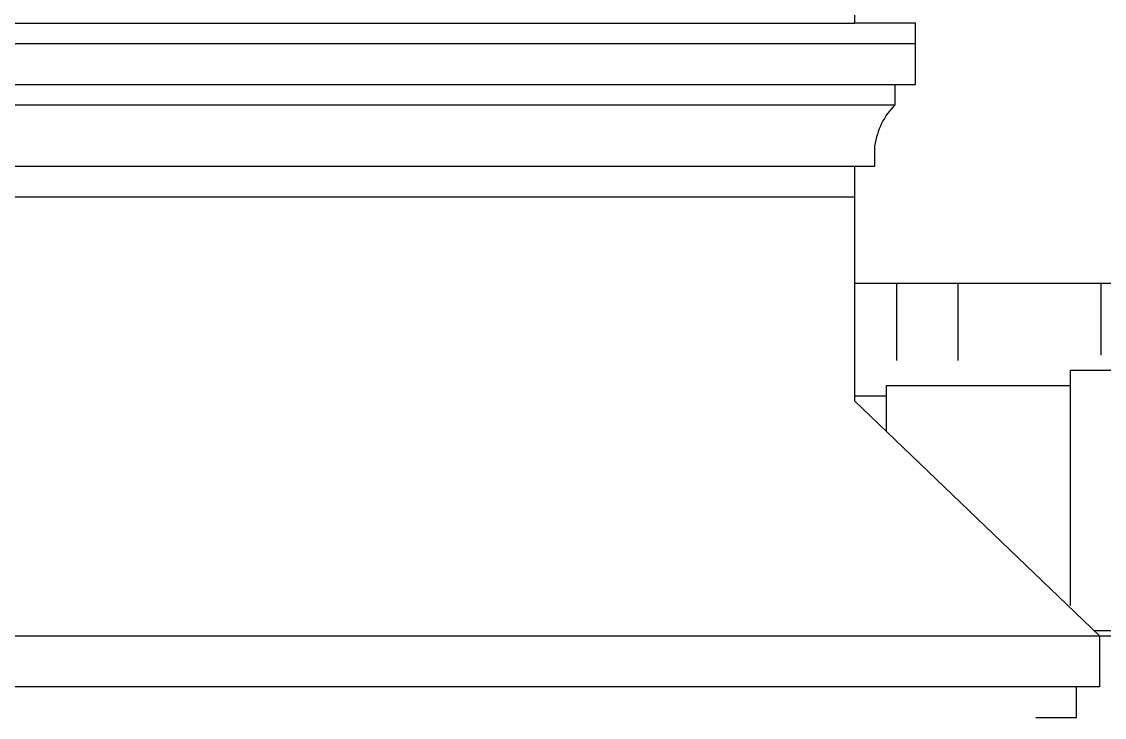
# Model space of a CAD drawing. Header units: inches. Extents: x 1397 to 20304, y -27267 to -746.
# Drawn here: x 14044.08 to 14070.6, y -21206.11 to -21189.08 of the extents above; entities that cross this region are included whole.
import ezdxf

# ---------------------------------------------------------------- set-up
doc = ezdxf.new("R2010")
doc.units = ezdxf.units.IN
doc.header["$LTSCALE"] = 17
doc.header["$MEASUREMENT"] = 0
doc.layers.add('25 BOT BAR', color=12, linetype='Continuous', lineweight=25)

msp = doc.modelspace()

# ---------------------------------------------------------------- hatches: boundary and pattern name
at = {"layer": '25 BOT BAR'}
h = msp.add_hatch(dxfattribs=at)
h.set_pattern_fill('AR-RSHKE', color=8, scale=0.5, angle=180)
h.paths.add_polyline_path([(14064.475, -21195.486), (14064.475, -21198.361), (14070.475, -21204.111), (14086.971, -21204.111), (14086.971, -21195.486)])

# ---------------------------------------------------------------- linework, layer by layer
for p, q in [((14064.475, -21165.111), (14064.475, -21189.111)), ((13916.475, -21189.111), (14064.475, -21189.111)), ((14065.975, -21189.111), (14064.475, -21189.111)), ((14065.975, -21190.611), (14065.975, -21189.111)), ((13914.975, -21189.611), (14065.975, -21189.611)), ((13915.475, -21190.611), (14065.475, -21190.611)), ((14065.475, -21191.111), (14065.475, -21190.611)), ((14065.475, -21190.611), (14065.975, -21190.611)), ((13915.475, -21191.111), (14065.475, -21191.111)), ((14064.975, -21192.611), (14064.975, -21192.111)), ((13916.475, -21192.611), (14064.475, -21192.611)), ((14064.475, -21192.611), (14064.475, -21198.361)), ((14064.475, -21192.611), (14064.975, -21192.611)), ((13916.475, -21193.361), (14064.475, -21193.361)), ((14070.475, -21204.111), (14064.475, -21198.361)), ((13841.234, -21204.111), (14086.971, -21204.111)), ((13841.234, -21204.111), (14086.971, -21204.111)), ((14070.475, -21204.111), (14070.475, -21205.361)), ((14070.475, -21205.361), (13910.475, -21205.361)), ((14069.917, -21206.111), (14069.917, -21205.361)), ((14068.917, -21206.111), (14069.917, -21206.111))]:
    msp.add_line(p, q, dxfattribs=at)
msp.add_lwpolyline([(14064.475, -21195.486), (14064.475, -21198.361), (14070.475, -21204.111), (14086.971, -21204.111), (14086.971, -21195.486), (14064.475, -21195.486)], dxfattribs=at)
msp.add_arc((14066.674, -21192.335), 1.713, 134.3927, 172.4772, dxfattribs=at)

doc.saveas('drawing.dxf')
